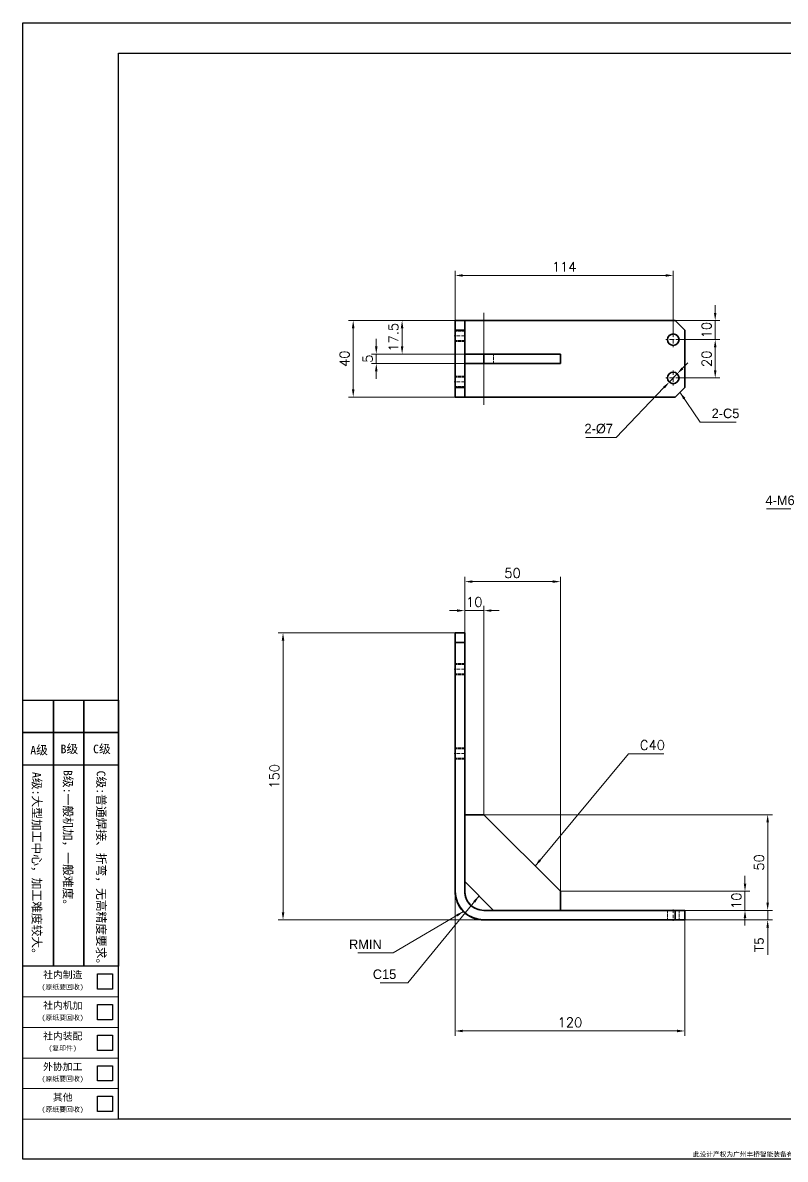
# Model space of a CAD drawing. Header units: millimetres. Extents: x -168473 to -148463, y 295526 to 306160.
# Drawn here: x -165615 to -165216, y 303810 to 304404 of the extents above; entities that cross this region are included whole.
import ezdxf
from ezdxf.enums import TextEntityAlignment as Align

# ---------------------------------------------------------------- set-up
doc = ezdxf.new("R2010")
doc.units = ezdxf.units.MM
for name, pattern in [('CENTER2', [28.575, 19.05, -3.175, 3.175, -3.175]), ('DASHDOT', [18.5, 12, -3, 0.5, -3]), ('DASHED', [15, 12, -3]), ('DASHED2', [9.525, 6.35, -3.175])]:
    doc.linetypes.add(name, pattern=pattern)
for name, color, linetype, lineweight in [('A3', 3, 'Continuous', 20), ('中心线', 2, 'CENTER2', 13), ('图框', 7, 'Continuous', 20), ('尺寸线', 3, 'Continuous', 13), ('文字', 1, 'Continuous', 13), ('细实线', 4, 'Continuous', 25), ('虚线', 2, 'DASHED2', 25)]:
    doc.layers.add(name, color=color, linetype=linetype, lineweight=lineweight)
doc.styles.add('CH-1', font='')
doc.styles.get("Standard").update_dxf_attribs({"font": 'txt', "bigfont": 'gbcbig.shx'})
doc.styles.get('CH-1').set_extended_font_data('SimSun')
doc.dimstyles.new('副本02', dxfattribs={"dimscale": 2, "dimtxt": 2.5, "dimasz": 2, "dimexe": 1.25, "dimexo": 0, "dimgap": 1, "dimtad": 1, "dimdsep": 46, "dimtxsty": 'Standard', "dimcen": 0.5, "dimclrd": 3, "dimclre": 3, "dimclrt": 1, "dimadec": 1, "dimazin": 2, "dimtfac": 1, "dimtmove": 0, "dimatfit": 3, "dimfxl": 0, "dimtolj": 1, "dimlwd": -1, "dimlwe": -1, "dimarcsym": 0})
doc.dimstyles.new('副本02$3', dxfattribs={"dimscale": 2, "dimtxt": 2.5, "dimasz": 2, "dimexe": 1.25, "dimexo": 0, "dimgap": 1, "dimtad": 1, "dimtoh": 1, "dimdsep": 46, "dimtxsty": 'Standard', "dimcen": 0.5, "dimclrd": 3, "dimclre": 3, "dimclrt": 1, "dimadec": 1, "dimazin": 2, "dimtfac": 1, "dimtmove": 0, "dimatfit": 3, "dimfxl": 0, "dimtolj": 1, "dimlwd": -1, "dimlwe": -1, "dimarcsym": 0})

# ---------------------------------------------------------------- blocks, each defined once
blk = doc.blocks.new('A$C2CD672AE')
for p, q in [((-218.5, -289), (-218.5, 8)), ((-218.5, 8), (201.5, 8)), ((201.5, 8), (201.5, -289)), ((-193.5, 0), (193.5, 0)), ((-193.5, -278.55), (-193.5, 0)), ((69.95, -16.21), (69.95, 0)), ((69.95, 0), (181.5, 0)), ((69.95, 0), (181.5, 0)), ((69.95, 0), (181.5, 0)), ((69.95, 0), (181.5, 0)), ((75.02, 0), (75.02, -16.21)), ((154.5, 0), (154.5, -16.21)), ((154.5, 0), (154.5, -16.21)), ((154.5, 0), (154.5, -16.21)), ((154.5, 0), (154.5, -16.21)), ((154.5, 0), (154.5, -16.21)), ((169.5, 0), (169.5, -16.21)), ((169.5, 0), (169.5, -16.21)), ((169.5, 0), (169.5, -16.21)), ((169.5, 0), (169.5, -16.21)), ((169.5, 0), (169.5, -16.21)), ((181.5, 0), (181.5, -16.21)), ((181.5, 0), (181.5, -16.21)), ((181.5, 0), (181.5, -16.21)), ((181.5, 0), (181.5, -16.21)), ((181.5, 0), (181.5, -16.21)), ((193.5, 0), (193.5, -278.55)), ((69.95, -11.14), (72.49, -6.07)), ((69.95, -6.07), (181.5, -6.07)), ((69.95, -6.07), (181.5, -6.07)), ((69.95, -6.07), (181.5, -6.07)), ((69.95, -6.07), (181.5, -6.07)), ((72.49, -6.07), (75.02, -11.14)), ((181.5, -6.07), (193.5, -6.07)), ((181.5, -6.07), (193.5, -6.07)), ((181.5, -6.07), (193.5, -6.07)), ((181.5, -6.07), (193.5, -6.07)), ((69.95, -16.21), (72.49, -11.14)), ((69.95, -11.14), (181.5, -11.14)), ((69.95, -11.14), (181.5, -11.14)), ((69.95, -11.14), (181.5, -11.14)), ((69.95, -11.14), (181.5, -11.14)), ((72.49, -11.14), (75.02, -16.21)), ((69.95, -16.21), (193.5, -16.21)), ((193.5, -16.21), (69.95, -16.21)), ((69.95, -16.21), (193.5, -16.21)), ((193.5, -278.55), (-193.5, -278.55)), ((201.5, -289), (-218.5, -289))]:
    blk.add_line(p, q)
at = {"style": 'CH-1'}
for s, height, p in [('No.', 1.775, (72.85, -3.33)), ('设 变 内 容', 1.775, (116.34, -1.91)), ('日 期', 1.775, (161.67, -2.16)), ('变更者', 1.775, (175.88, -2.16)), ('锐角除去', 1.775, (187.88, -1.63)), ('REVISION', 1.775, (116.61, -4.62)), ('DATE', 1.775, (162.09, -4.87)), ('REVR', 1.775, (176.3, -4.87)), ('1', 2.03, (72.4, -8.84)), ('C0.5', 1.775, (187.88, -11.03)), ('2', 2.03, (72.4, -14.39))]:
    blk.add_text(s, height=height, dxfattribs=at).set_placement(p, align=Align.MIDDLE)
at = {"style": 'CH-1', "width": 0.7}
blk.add_text('ACUTE ANGLE', height=1.7746, dxfattribs=at).set_placement((187.88, -4.69), align=Align.MIDDLE)
at = {"char_height": 1.25}
for s, insert, width, attachment_point in [('{\\Ftxt,@extfont2|c134;FQM-ER-GL-90A(A3)}', (183.75, 6), 39, 5), ('{\\fSimSun|b1|i0|c134|p2;此设计产权为广州丰桥智能装备有限公司所有，未经书面授权严禁用复制、拍照等方式向第三方泄露，违者必究!}', (0, -288.5), 387, 8)]:
    blk.add_mtext(s, dxfattribs=dict(at, insert=insert, width=width, attachment_point=attachment_point))
blk = doc.blocks.new('fenlei')
at = {"layer": '图框'}
for points in [[(-25, 32), (0, 32), (0, 40), (-25, 40)], [(-25, 24), (0, 24), (0, 32), (-25, 32)], [(-25, 16), (0, 16), (0, 24), (-25, 24)], [(-25, 8), (0, 8), (0, 16), (-25, 16)], [(-25, 0), (0, 0), (0, 8), (-25, 8)]]:
    blk.add_lwpolyline(points, close=True, dxfattribs=at)
at = {"layer": '细实线'}
for points in [[(-5.5, 38), (-1.5, 38), (-1.5, 34), (-5.5, 34)], [(-5.5, 30), (-1.5, 30), (-1.5, 26), (-5.5, 26)], [(-5.5, 22), (-1.5, 22), (-1.5, 18), (-5.5, 18)], [(-5.5, 14), (-1.5, 14), (-1.5, 10), (-5.5, 10)], [(-5.5, 6), (-1.5, 6), (-1.5, 2), (-5.5, 2)]]:
    blk.add_lwpolyline(points, close=True, dxfattribs=at)
at = {"style": 'CH-1'}
for s, height, p in [('社内制造', 1.836, (-14.54, 37.8)), ('(原纸要回收)', 1.285, (-14.58, 34.52)), ('社内机加', 1.836, (-14.54, 29.8)), ('(原纸要回收)', 1.285, (-14.58, 26.52)), ('社内装配', 1.836, (-14.54, 21.8)), ('(复印件)', 1.285, (-14.58, 18.52)), ('外协加工', 1.836, (-14.54, 13.8)), ('(原纸要回收)', 1.285, (-14.58, 10.52)), ('其他', 1.836, (-14.54, 5.8)), ('(原纸要回收)', 1.285, (-14.58, 2.52))]:
    blk.add_text(s, height=height, dxfattribs=at).set_placement(p, align=Align.MIDDLE)
blk = doc.blocks.new('机加分类')
at = {"layer": '细实线'}
for p, q in [((-94, -8.5), (-94, 0)), ((-94, 0), (-86, 0)), ((-86, -8.5), (-86, 0)), ((-86, 0), (-78, 0)), ((-86, 0), (-86, -8.5)), ((-78, -8.5), (-78, 0)), ((-78, 0), (-69, 0)), ((-78, 0), (-78, -8.5)), ((-69, 0), (-69, -8.5)), ((-86, -8.5), (-94, -8.5)), ((-94, -17), (-94, -8.5)), ((-94, -8.5), (-86, -8.5)), ((-78, -8.5), (-86, -8.5)), ((-86, -17), (-86, -8.5)), ((-86, -8.5), (-78, -8.5)), ((-86, -8.5), (-86, -17)), ((-69, -8.5), (-78, -8.5)), ((-78, -17), (-78, -8.5)), ((-78, -8.5), (-69, -8.5)), ((-78, -8.5), (-78, -17)), ((-69, -8.5), (-69, -17)), ((-86, -17), (-94, -17)), ((-94, -69.55), (-94, -17)), ((-78, -17), (-86, -17)), ((-86, -69.55), (-86, -17)), ((-86, -17), (-86, -69.55)), ((-69, -17), (-78, -17)), ((-78, -69.55), (-78, -17)), ((-78, -17), (-78, -69.55)), ((-69, -17), (-69, -69.55)), ((-86, -69.55), (-94, -69.55)), ((-78, -69.55), (-86, -69.55)), ((-69, -69.55), (-78, -69.55))]:
    blk.add_line(p, q, dxfattribs=at)
at = {"layer": '文字', "color": 1, "linetype": 'Continuous', "style": 'CH-1'}
blk.add_text('A级', height=2.25, dxfattribs=at).set_placement((-89.72, -14.22, -250.08), align=Align.CENTER)
for s, p in [('B级', (-81.81, -12.71, -250.08)), ('C级', (-73.31, -12.71, -250.08))]:
    blk.add_text(s, height=2.25, dxfattribs=at).set_placement(p, align=Align.MIDDLE)
for s, p in [('A级:大型加工中心，加工难度较大。', (-90.3, -43.36)), ('B级:一般机加，一般难度。', (-82.16, -36.72)), ('C级:普通焊接、折弯，无高精度要求。', (-73.47, -44.53))]:
    blk.add_text(s, height=2.25, rotation=270, dxfattribs=at).set_placement(p, align=Align.MIDDLE)
blk = doc.blocks.new('1：1横')
for name, p in [('A$C2CD672AE', (-8412.44, 515.87)), ('机加分类', (-8536.94, 346.87)), ('fenlei', (-8605.94, 237.32))]:
    blk.add_blockref(name, p)
blk = doc.blocks.new('*D6968')
at = {"layer": 'Defpoints', "color": 0}
for p in [(-165388.87, 303958.27), (-165268.87, 303934.81), (-165388.87, 303876.76)]:
    blk.add_point(p, dxfattribs=at)
at = {"layer": '尺寸线', "color": 3}
for p, q in [((-165388.87, 303958.27), (-165388.87, 303874.26)), ((-165268.87, 303934.81), (-165268.87, 303874.26)), ((-165272.87, 303876.76), (-165384.87, 303876.76))]:
    blk.add_line(p, q, dxfattribs=at)
for points in [[(-165384.87, 303877.43), (-165384.87, 303876.09), (-165388.87, 303876.76)], [(-165272.87, 303877.43), (-165272.87, 303876.09), (-165268.87, 303876.76)]]:
    blk.add_solid(points, dxfattribs=at)
at = {"layer": '尺寸线', "color": 1, "insert": (-165328.87, 303881.26), "char_height": 5, "attachment_point": 5}
blk.add_mtext('\\A1;120', dxfattribs=at)
blk = doc.blocks.new('*D6969')
at = {"layer": 'Defpoints', "color": 0}
for p in [(-165478.82, 304084.81), (-165383.87, 304084.81), (-165355.99, 303934.81)]:
    blk.add_point(p, dxfattribs=at)
at = {"layer": '尺寸线', "color": 3}
for p, q in [((-165383.87, 304084.81), (-165481.32, 304084.81)), ((-165478.82, 303938.81), (-165478.82, 304080.81)), ((-165355.99, 303934.81), (-165481.32, 303934.81))]:
    blk.add_line(p, q, dxfattribs=at)
for points in [[(-165479.49, 304080.81), (-165478.15, 304080.81), (-165478.82, 304084.81)], [(-165479.49, 303938.81), (-165478.15, 303938.81), (-165478.82, 303934.81)]]:
    blk.add_solid(points, dxfattribs=at)
at = {"layer": '尺寸线', "color": 1, "insert": (-165483.32, 304009.81), "char_height": 5, "attachment_point": 5, "rotation": 90}
blk.add_mtext('\\A1;150', dxfattribs=at)
blk = doc.blocks.new('*D6970')
at = {"layer": 'Defpoints', "color": 0}
for p in [(-165373.87, 303989.81), (-165225.53, 303989.81), (-165280.01, 303939.81)]:
    blk.add_point(p, dxfattribs=at)
at = {"layer": '尺寸线', "color": 3}
for p, q in [((-165373.87, 303989.81), (-165223.03, 303989.81)), ((-165225.53, 303943.81), (-165225.53, 303985.81)), ((-165280.01, 303939.81), (-165223.03, 303939.81))]:
    blk.add_line(p, q, dxfattribs=at)
for points in [[(-165226.2, 303985.81), (-165224.87, 303985.81), (-165225.53, 303989.81)], [(-165226.2, 303943.81), (-165224.87, 303943.81), (-165225.53, 303939.81)]]:
    blk.add_solid(points, dxfattribs=at)
at = {"layer": '尺寸线', "color": 1, "insert": (-165230.03, 303964.81), "char_height": 5, "attachment_point": 5, "rotation": 90}
blk.add_mtext('\\A1;50', dxfattribs=at)
blk = doc.blocks.new('*D6971')
at = {"layer": 'Defpoints', "color": 0}
for p in [(-165333.87, 303949.81), (-165254.55, 303939.81), (-165237.38, 303939.81)]:
    blk.add_point(p, dxfattribs=at)
at = {"layer": '尺寸线', "color": 3}
for p, q in [((-165237.38, 303953.81), (-165237.38, 303957.81)), ((-165333.87, 303949.81), (-165234.88, 303949.81)), ((-165237.38, 303949.81), (-165237.38, 303939.81)), ((-165254.55, 303939.81), (-165234.88, 303939.81)), ((-165237.38, 303935.81), (-165237.38, 303931.81))]:
    blk.add_line(p, q, dxfattribs=at)
for points in [[(-165238.04, 303953.81), (-165236.71, 303953.81), (-165237.38, 303949.81)], [(-165238.04, 303935.81), (-165236.71, 303935.81), (-165237.38, 303939.81)]]:
    blk.add_solid(points, dxfattribs=at)
at = {"layer": '尺寸线', "color": 1, "insert": (-165241.88, 303944.81), "char_height": 5, "attachment_point": 5, "rotation": 90}
blk.add_mtext('\\A1;10', dxfattribs=at)
blk = doc.blocks.new('*D6972')
at = {"layer": 'Defpoints', "color": 0}
for p in [(-165373.87, 304096.46), (-165383.87, 303994.37), (-165373.87, 303989.81)]:
    blk.add_point(p, dxfattribs=at)
at = {"layer": '尺寸线', "color": 3}
for p, q in [((-165383.87, 303994.37), (-165383.87, 304098.96)), ((-165373.87, 303989.81), (-165373.87, 304098.96)), ((-165387.87, 304096.46), (-165391.87, 304096.46)), ((-165383.87, 304096.46), (-165373.87, 304096.46)), ((-165369.87, 304096.46), (-165365.87, 304096.46))]:
    blk.add_line(p, q, dxfattribs=at)
for points in [[(-165387.87, 304097.12), (-165387.87, 304095.79), (-165383.87, 304096.46)], [(-165369.87, 304097.12), (-165369.87, 304095.79), (-165373.87, 304096.46)]]:
    blk.add_solid(points, dxfattribs=at)
at = {"layer": '尺寸线', "color": 1, "insert": (-165378.87, 304100.96), "char_height": 5, "attachment_point": 5}
blk.add_mtext('\\A1;10', dxfattribs=at)
blk = doc.blocks.new('*D6973')
at = {"layer": 'Defpoints', "color": 0}
for p in [(-165333.87, 304111.6), (-165383.87, 304089.51), (-165333.87, 303949.81)]:
    blk.add_point(p, dxfattribs=at)
at = {"layer": '尺寸线', "color": 3}
for p, q in [((-165383.87, 304089.51), (-165383.87, 304114.1)), ((-165379.87, 304111.6), (-165337.87, 304111.6)), ((-165333.87, 303949.81), (-165333.87, 304114.1))]:
    blk.add_line(p, q, dxfattribs=at)
for points in [[(-165379.87, 304112.27), (-165379.87, 304110.94), (-165383.87, 304111.6)], [(-165337.87, 304112.27), (-165337.87, 304110.94), (-165333.87, 304111.6)]]:
    blk.add_solid(points, dxfattribs=at)
at = {"layer": '尺寸线', "color": 1, "insert": (-165358.87, 304116.1), "char_height": 5, "attachment_point": 5}
blk.add_mtext('\\A1;50', dxfattribs=at)
blk = doc.blocks.new('*D6974')
at = {"layer": 'Defpoints', "color": 0}
for p in [(-165251.52, 303939.81), (-165225.53, 303939.81), (-165285.67, 303934.81)]:
    blk.add_point(p, dxfattribs=at)
at = {"layer": '尺寸线', "color": 3}
for p, q in [((-165225.53, 303943.81), (-165225.53, 303947.81)), ((-165251.52, 303939.81), (-165223.03, 303939.81)), ((-165225.53, 303939.81), (-165225.53, 303934.81)), ((-165285.67, 303934.81), (-165223.03, 303934.81)), ((-165225.53, 303930.81), (-165225.53, 303916.6))]:
    blk.add_line(p, q, dxfattribs=at)
for points in [[(-165226.2, 303943.81), (-165224.87, 303943.81), (-165225.53, 303939.81)], [(-165226.2, 303930.81), (-165224.87, 303930.81), (-165225.53, 303934.81)]]:
    blk.add_solid(points, dxfattribs=at)
at = {"layer": '尺寸线', "color": 1, "insert": (-165230.03, 303921.7), "char_height": 5, "attachment_point": 5, "rotation": 90}
blk.add_mtext('\\A1;{\\Fg13f12d,@extfont2|c134;T5}', dxfattribs=at)
blk = doc.blocks.new('*D6975')
at = {"layer": 'Defpoints', "color": 0}
for p in [(-165442.15, 304248.07), (-165388.87, 304248.07), (-165388.87, 304208.07)]:
    blk.add_point(p, dxfattribs=at)
at = {"layer": '尺寸线', "color": 3}
for p, q in [((-165388.87, 304248.07), (-165444.65, 304248.07)), ((-165442.15, 304212.07), (-165442.15, 304244.07)), ((-165388.87, 304208.07), (-165444.65, 304208.07))]:
    blk.add_line(p, q, dxfattribs=at)
for points in [[(-165442.81, 304244.07), (-165441.48, 304244.07), (-165442.15, 304248.07)], [(-165442.81, 304212.07), (-165441.48, 304212.07), (-165442.15, 304208.07)]]:
    blk.add_solid(points, dxfattribs=at)
at = {"layer": '尺寸线', "color": 1, "insert": (-165446.65, 304228.07), "char_height": 5, "attachment_point": 5, "rotation": 90}
blk.add_mtext('\\A1;40', dxfattribs=at)
blk = doc.blocks.new('*D6976')
at = {"layer": 'Defpoints', "color": 0}
for p in [(-165430.08, 304230.57), (-165378.87, 304230.57), (-165383.87, 304225.57)]:
    blk.add_point(p, dxfattribs=at)
at = {"layer": '尺寸线', "color": 3}
for p, q in [((-165430.08, 304234.57), (-165430.08, 304238.57)), ((-165378.87, 304230.57), (-165432.58, 304230.57)), ((-165430.08, 304225.57), (-165430.08, 304230.57)), ((-165383.87, 304225.57), (-165432.58, 304225.57)), ((-165430.08, 304221.57), (-165430.08, 304217.57))]:
    blk.add_line(p, q, dxfattribs=at)
for points in [[(-165430.75, 304234.57), (-165429.42, 304234.57), (-165430.08, 304230.57)], [(-165430.75, 304221.57), (-165429.42, 304221.57), (-165430.08, 304225.57)]]:
    blk.add_solid(points, dxfattribs=at)
at = {"layer": '尺寸线', "color": 1, "insert": (-165434.58, 304228.07), "char_height": 5, "attachment_point": 5, "rotation": 90}
blk.add_mtext('\\A1;5', dxfattribs=at)
blk = doc.blocks.new('*D6977')
at = {"layer": 'Defpoints', "color": 0}
for p in [(-165416.59, 304248.07), (-165412.7, 304248.07), (-165414.14, 304230.57)]:
    blk.add_point(p, dxfattribs=at)
at = {"layer": '尺寸线', "color": 3}
for p, q in [((-165412.7, 304248.07), (-165419.09, 304248.07)), ((-165416.59, 304234.57), (-165416.59, 304244.07)), ((-165414.14, 304230.57), (-165419.09, 304230.57))]:
    blk.add_line(p, q, dxfattribs=at)
for points in [[(-165417.26, 304244.07), (-165415.92, 304244.07), (-165416.59, 304248.07)], [(-165417.26, 304234.57), (-165415.92, 304234.57), (-165416.59, 304230.57)]]:
    blk.add_solid(points, dxfattribs=at)
at = {"layer": '尺寸线', "color": 1, "insert": (-165421.09, 304239.32), "char_height": 5, "attachment_point": 5, "rotation": 90}
blk.add_mtext('\\A1;17.5', dxfattribs=at)
blk = doc.blocks.new('*D6978')
at = {"layer": 'Defpoints', "color": 0}
for p in [(-165388.87, 304271.62), (-165388.87, 304248.07), (-165274.87, 304241.97)]:
    blk.add_point(p, dxfattribs=at)
at = {"layer": '尺寸线', "color": 3}
for p, q in [((-165388.87, 304248.07), (-165388.87, 304274.12)), ((-165278.87, 304271.62), (-165384.87, 304271.62)), ((-165274.87, 304241.97), (-165274.87, 304274.12))]:
    blk.add_line(p, q, dxfattribs=at)
for points in [[(-165384.87, 304272.29), (-165384.87, 304270.96), (-165388.87, 304271.62)], [(-165278.87, 304272.29), (-165278.87, 304270.96), (-165274.87, 304271.62)]]:
    blk.add_solid(points, dxfattribs=at)
at = {"layer": '尺寸线', "color": 1, "insert": (-165331.87, 304276.12), "char_height": 5, "attachment_point": 5}
blk.add_mtext('\\A1;114', dxfattribs=at)
blk = doc.blocks.new('*D6979')
at = {"layer": 'Defpoints', "color": 0}
for p in [(-165278.56, 304248.07), (-165252.95, 304248.07), (-165271.87, 304238.07)]:
    blk.add_point(p, dxfattribs=at)
at = {"layer": '尺寸线', "color": 3}
for p, q in [((-165252.95, 304252.07), (-165252.95, 304256.07)), ((-165278.56, 304248.07), (-165250.45, 304248.07)), ((-165252.95, 304238.07), (-165252.95, 304248.07)), ((-165271.87, 304238.07), (-165250.45, 304238.07)), ((-165252.95, 304234.07), (-165252.95, 304230.07))]:
    blk.add_line(p, q, dxfattribs=at)
for points in [[(-165253.61, 304252.07), (-165252.28, 304252.07), (-165252.95, 304248.07)], [(-165253.61, 304234.07), (-165252.28, 304234.07), (-165252.95, 304238.07)]]:
    blk.add_solid(points, dxfattribs=at)
at = {"layer": '尺寸线', "color": 1, "insert": (-165257.45, 304243.07), "char_height": 5, "attachment_point": 5, "rotation": 90}
blk.add_mtext('\\A1;10', dxfattribs=at)
blk = doc.blocks.new('*D6980')
at = {"layer": 'Defpoints', "color": 0}
for p in [(-165258.35, 304238.07), (-165270.97, 304218.07), (-165252.95, 304218.07)]:
    blk.add_point(p, dxfattribs=at)
at = {"layer": '尺寸线', "color": 3}
for p, q in [((-165258.35, 304238.07), (-165250.45, 304238.07)), ((-165252.95, 304234.07), (-165252.95, 304222.07)), ((-165270.97, 304218.07), (-165250.45, 304218.07))]:
    blk.add_line(p, q, dxfattribs=at)
for points in [[(-165253.61, 304234.07), (-165252.28, 304234.07), (-165252.95, 304238.07)], [(-165253.61, 304222.07), (-165252.28, 304222.07), (-165252.95, 304218.07)]]:
    blk.add_solid(points, dxfattribs=at)
at = {"layer": '尺寸线', "color": 1, "insert": (-165257.45, 304228.07), "char_height": 5, "attachment_point": 5, "rotation": 90}
blk.add_mtext('\\A1;20', dxfattribs=at)
blk = doc.blocks.new('*D6981')
at = {"layer": 'Defpoints', "color": 0}
for p in [(-165272.79, 304220.23), (-165276.95, 304215.9)]:
    blk.add_point(p, dxfattribs=at)
at = {"layer": '尺寸线', "color": 3}
for p, q in [((-165270.03, 304223.12), (-165267.26, 304226)), ((-165272.79, 304220.23), (-165276.95, 304215.9)), ((-165304.69, 304187), (-165279.72, 304213.02)), ((-165320.65, 304187), (-165304.69, 304187))]:
    blk.add_line(p, q, dxfattribs=at)
for points in [[(-165270.51, 304223.58), (-165269.54, 304222.66), (-165272.79, 304220.23)], [(-165280.2, 304213.48), (-165279.24, 304212.55), (-165276.95, 304215.9)]]:
    blk.add_solid(points, dxfattribs=at)
at = {"layer": '尺寸线', "color": 1, "insert": (-165313.83, 304191.5), "char_height": 5, "attachment_point": 5}
blk.add_mtext('\\A1;{\\Fg13f12d,@extfont2|c134;2-%%C7}', dxfattribs=at)
blk = doc.blocks.new('*D6986')
at = {"layer": 'Defpoints', "color": 0}
for p in [(-165164.98, 304218.58), (-165168.25, 304213.55)]:
    blk.add_point(p, dxfattribs=at)
at = {"layer": '尺寸线', "color": 3}
for p, q in [((-165162.8, 304221.94), (-165160.62, 304225.29)), ((-165164.98, 304218.58), (-165168.25, 304213.55)), ((-165209.85, 304149.57), (-165170.43, 304210.2)), ((-165226.16, 304149.57), (-165209.85, 304149.57))]:
    blk.add_line(p, q, dxfattribs=at)
for points in [[(-165163.35, 304222.3), (-165162.24, 304221.57), (-165164.98, 304218.58)], [(-165170.99, 304210.56), (-165169.87, 304209.84), (-165168.25, 304213.55)]]:
    blk.add_solid(points, dxfattribs=at)
at = {"layer": '尺寸线', "color": 1, "insert": (-165219.04, 304154.07), "char_height": 5, "attachment_point": 5}
blk.add_mtext('\\A1;{\\Fg13f12d,@extfont2|c134;4-M6}', dxfattribs=at)

msp = doc.modelspace()

# ---------------------------------------------------------------- linework, layer by layer
at = {"color": 7, "lineweight": 35}
for p, q in [((-165388.872, 304243.067), (-165388.872, 304248.067)), ((-165383.872, 304248.067), (-165388.872, 304248.067)), ((-165383.872, 304248.067), (-165388.872, 304248.067)), ((-165388.872, 304243.067), (-165388.872, 304248.067)), ((-165383.872, 304248.067), (-165373.872, 304248.067)), ((-165383.872, 304243.067), (-165383.872, 304248.067)), ((-165383.872, 304248.067), (-165373.872, 304248.067)), ((-165383.872, 304243.067), (-165383.872, 304248.067)), ((-165373.872, 304248.067), (-165273.872, 304248.067)), ((-165373.872, 304248.067), (-165273.872, 304248.067)), ((-165268.872, 304243.067), (-165273.872, 304248.067)), ((-165268.872, 304243.067), (-165273.872, 304248.067)), ((-165383.872, 304243.067), (-165388.872, 304243.067)), ((-165388.872, 304243.067), (-165388.872, 304213.067)), ((-165388.872, 304243.067), (-165388.872, 304213.067)), ((-165383.872, 304243.067), (-165388.872, 304243.067)), ((-165383.872, 304243.067), (-165383.872, 304213.067)), ((-165383.872, 304243.067), (-165383.872, 304213.067)), ((-165268.872, 304243.067), (-165268.872, 304213.067)), ((-165268.872, 304243.067), (-165268.872, 304213.067)), ((-165383.872, 304230.567), (-165373.872, 304230.567)), ((-165383.872, 304230.567), (-165373.872, 304230.567)), ((-165373.872, 304230.567), (-165373.872, 304225.567)), ((-165333.872, 304230.567), (-165373.872, 304230.567)), ((-165333.872, 304230.567), (-165373.872, 304230.567)), ((-165373.872, 304230.567), (-165373.872, 304225.567)), ((-165333.872, 304230.567), (-165333.872, 304225.567)), ((-165333.872, 304230.567), (-165333.872, 304225.567)), ((-165383.872, 304225.567), (-165373.872, 304225.567)), ((-165383.872, 304225.567), (-165373.872, 304225.567)), ((-165333.872, 304225.567), (-165373.872, 304225.567)), ((-165333.872, 304225.567), (-165373.872, 304225.567)), ((-165383.872, 304213.067), (-165388.872, 304213.067)), ((-165388.872, 304213.067), (-165388.872, 304208.067)), ((-165383.872, 304213.067), (-165388.872, 304213.067)), ((-165388.872, 304208.067), (-165388.872, 304213.067)), ((-165383.872, 304213.067), (-165383.872, 304208.067)), ((-165383.872, 304213.067), (-165383.872, 304208.067)), ((-165273.872, 304208.067), (-165268.872, 304213.067)), ((-165273.872, 304208.067), (-165268.872, 304213.067)), ((-165383.872, 304208.067), (-165388.872, 304208.067)), ((-165383.872, 304208.067), (-165388.872, 304208.067)), ((-165383.872, 304208.067), (-165373.872, 304208.067)), ((-165383.872, 304208.067), (-165373.872, 304208.067)), ((-165373.872, 304208.067), (-165273.872, 304208.067)), ((-165373.872, 304208.067), (-165273.872, 304208.067)), ((-165383.872, 304084.807), (-165388.872, 304084.807)), ((-165388.872, 304084.807), (-165388.872, 304079.807)), ((-165383.872, 304084.807), (-165388.872, 304084.807)), ((-165388.872, 304079.807), (-165388.872, 304084.807)), ((-165383.872, 304084.807), (-165383.872, 304079.807)), ((-165383.872, 304084.807), (-165383.872, 304079.807)), ((-165383.872, 304079.807), (-165388.872, 304079.807)), ((-165388.872, 304079.807), (-165388.872, 303949.807)), ((-165383.872, 304079.807), (-165388.872, 304079.807)), ((-165388.872, 304079.807), (-165388.872, 303949.807)), ((-165383.872, 304079.807), (-165383.872, 303949.807)), ((-165383.872, 304079.807), (-165383.872, 303949.807)), ((-165383.872, 303954.807), (-165383.872, 303989.807)), ((-165383.872, 303989.807), (-165373.872, 303989.807)), ((-165383.872, 303989.807), (-165373.872, 303989.807)), ((-165383.872, 303954.807), (-165383.872, 303989.807)), ((-165333.872, 303949.807), (-165373.872, 303989.807)), ((-165333.872, 303949.807), (-165373.872, 303989.807)), ((-165368.872, 303939.807), (-165383.872, 303954.807)), ((-165383.872, 303954.807), (-165368.872, 303939.807)), ((-165333.872, 303939.807), (-165333.872, 303949.807)), ((-165333.872, 303939.807), (-165333.872, 303949.807)), ((-165373.872, 303939.807), (-165273.872, 303939.807)), ((-165373.872, 303939.807), (-165273.872, 303939.807)), ((-165273.872, 303939.807), (-165273.872, 303934.807)), ((-165273.872, 303939.807), (-165268.872, 303939.807)), ((-165273.872, 303939.807), (-165268.872, 303939.807)), ((-165273.872, 303939.807), (-165273.872, 303934.807)), ((-165268.872, 303939.807), (-165268.872, 303934.807)), ((-165268.872, 303939.807), (-165268.872, 303934.807)), ((-165373.872, 303934.807), (-165273.872, 303934.807)), ((-165373.872, 303934.807), (-165273.872, 303934.807)), ((-165273.872, 303934.807), (-165268.872, 303934.807)), ((-165273.872, 303934.807), (-165268.872, 303934.807))]:
    msp.add_line(p, q, dxfattribs=at)
at = {"color": 7, "lineweight": 13}
for p, q in [((-165373.872, 304248.067), (-165373.872, 304230.567)), ((-165373.872, 304225.567), (-165373.872, 304208.067))]:
    msp.add_line(p, q, dxfattribs=at)
at = {"color": 7, "lineweight": 35}
for centre in [(-165274.872, 304238.067), (-165274.872, 304238.067), (-165274.872, 304218.067), (-165274.872, 304218.067)]:
    msp.add_circle(centre, 3, dxfattribs=at)
for radius, start in [(15, 180.000005), (15, 179.999995), (10, 180.000005), (10, 179.999995)]:
    msp.add_arc((-165373.872, 303949.807), radius, start, 269.999997, dxfattribs=at)
at = {"layer": 'A3'}
msp.add_lwpolyline([(-165614.87, 304403.707), (-164774.87, 304403.707), (-164774.87, 303809.707), (-165614.87, 303809.707)], close=True, dxfattribs=at)
at = {"layer": '中心线', "color": 2, "linetype": 'DASHDOT', "lineweight": 13}
msp.add_line((-165373.872, 304252.067), (-165373.872, 304204.067), dxfattribs=at)
at = {"layer": '中心线', "color": 2, "linetype": 'DASHDOT', "lineweight": 13, "ltscale": 0.195001}
for p, q in [((-165274.872, 304241.967), (-165274.872, 304234.167)), ((-165274.872, 304221.967), (-165274.872, 304214.167))]:
    msp.add_line(p, q, dxfattribs=at)
at = {"layer": '中心线', "linetype": 'DASHDOT', "lineweight": 13, "ltscale": 0.194998}
for p, q in [((-165274.872, 304241.967), (-165274.872, 304234.167)), ((-165270.972, 304238.067), (-165278.772, 304238.067)), ((-165270.972, 304218.067), (-165278.772, 304218.067)), ((-165274.872, 304221.967), (-165274.872, 304214.167))]:
    msp.add_line(p, q, dxfattribs=at)
at = {"layer": '中心线', "linetype": 'DASHDOT', "lineweight": 13, "ltscale": 0.150015}
for p, q in [((-165383.372, 304240.067), (-165389.373, 304240.067)), ((-165383.372, 304216.067), (-165389.373, 304216.067)), ((-165383.372, 304065.807), (-165389.373, 304065.807)), ((-165383.372, 304021.807), (-165389.373, 304021.807)), ((-165274.872, 303940.307), (-165274.872, 303934.306))]:
    msp.add_line(p, q, dxfattribs=at)
at = {"layer": '中心线', "color": 2, "linetype": 'DASHDOT', "lineweight": 13, "ltscale": 0.15}
for p, q in [((-165383.372, 304240.067), (-165389.372, 304240.067)), ((-165383.372, 304216.067), (-165389.372, 304216.067)), ((-165383.372, 304065.807), (-165389.372, 304065.807)), ((-165383.372, 304021.807), (-165389.372, 304021.807))]:
    msp.add_line(p, q, dxfattribs=at)
at = {"layer": '中心线', "color": 2, "linetype": 'DASHDOT', "lineweight": 13, "ltscale": 0.194971}
for p, q in [((-165270.972, 304238.067), (-165278.771, 304238.067)), ((-165270.972, 304218.067), (-165278.771, 304218.067))]:
    msp.add_line(p, q, dxfattribs=at)
at = {"layer": '中心线', "color": 2, "linetype": 'DASHDOT', "lineweight": 13, "ltscale": 0.150018}
msp.add_line((-165274.872, 303940.307), (-165274.872, 303934.306), dxfattribs=at)
at = {"layer": '虚线', "color": 1, "linetype": 'DASHED', "lineweight": 13}
for p, q in [((-165373.872, 304248.067), (-165373.872, 304208.067)), ((-165368.872, 303939.807), (-165333.872, 303939.807))]:
    msp.add_line(p, q, dxfattribs=at)
at = {"layer": '虚线', "color": 1, "linetype": 'DASHED', "lineweight": 13, "ltscale": 0.125}
for p, q in [((-165383.872, 304243.067), (-165388.872, 304243.067)), ((-165383.872, 304243.067), (-165388.872, 304243.067)), ((-165383.872, 304242.526), (-165388.872, 304242.526)), ((-165383.872, 304242.526), (-165388.872, 304242.526)), ((-165383.872, 304237.609), (-165388.872, 304237.609)), ((-165383.872, 304237.609), (-165388.872, 304237.609)), ((-165383.872, 304237.067), (-165388.872, 304237.067)), ((-165383.872, 304237.067), (-165388.872, 304237.067)), ((-165383.872, 304230.567), (-165383.872, 304225.567)), ((-165373.872, 304230.567), (-165373.872, 304225.567)), ((-165368.872, 304225.567), (-165368.872, 304230.567)), ((-165383.872, 304219.067), (-165388.872, 304219.067)), ((-165383.872, 304219.067), (-165388.872, 304219.067)), ((-165383.872, 304218.526), (-165388.872, 304218.526)), ((-165383.872, 304218.526), (-165388.872, 304218.526)), ((-165383.872, 304213.609), (-165388.872, 304213.609)), ((-165383.872, 304213.609), (-165388.872, 304213.609)), ((-165383.872, 304213.067), (-165388.872, 304213.067)), ((-165383.872, 304213.067), (-165388.872, 304213.067)), ((-165383.872, 304079.807), (-165388.872, 304079.807)), ((-165383.872, 304068.807), (-165388.872, 304068.807)), ((-165383.872, 304068.807), (-165388.872, 304068.807)), ((-165383.872, 304068.265), (-165388.872, 304068.265)), ((-165383.872, 304068.265), (-165388.872, 304068.265)), ((-165383.872, 304063.348), (-165388.872, 304063.348)), ((-165383.872, 304063.348), (-165388.872, 304063.348)), ((-165383.872, 304062.807), (-165388.872, 304062.807)), ((-165383.872, 304062.807), (-165388.872, 304062.807)), ((-165383.872, 304024.807), (-165388.872, 304024.807)), ((-165383.872, 304024.807), (-165388.872, 304024.807)), ((-165383.872, 304024.265), (-165388.872, 304024.265)), ((-165383.872, 304024.265), (-165388.872, 304024.265)), ((-165383.872, 304019.348), (-165388.872, 304019.348)), ((-165383.872, 304019.348), (-165388.872, 304019.348)), ((-165383.872, 304018.807), (-165388.872, 304018.807)), ((-165383.872, 304018.807), (-165388.872, 304018.807)), ((-165277.872, 303939.807), (-165277.872, 303934.807)), ((-165277.872, 303939.807), (-165277.872, 303934.807)), ((-165273.872, 303939.807), (-165273.872, 303934.807)), ((-165271.872, 303939.807), (-165271.872, 303934.807)), ((-165271.872, 303939.807), (-165271.872, 303934.807))]:
    msp.add_line(p, q, dxfattribs=at)
at = {"layer": '虚线', "linetype": 'DASHED', "lineweight": 13, "ltscale": 0.125}
for p, q in [((-165383.872, 304242.526), (-165388.872, 304242.526)), ((-165383.872, 304242.526), (-165388.872, 304242.526)), ((-165383.872, 304237.609), (-165388.872, 304237.609)), ((-165383.872, 304237.609), (-165388.872, 304237.609)), ((-165383.872, 304230.567), (-165383.872, 304225.567)), ((-165368.872, 304225.567), (-165368.872, 304230.567)), ((-165383.872, 304218.526), (-165388.872, 304218.526)), ((-165383.872, 304218.526), (-165388.872, 304218.526)), ((-165383.872, 304213.609), (-165388.872, 304213.609)), ((-165383.872, 304213.609), (-165388.872, 304213.609)), ((-165383.872, 304079.807), (-165388.872, 304079.807)), ((-165383.872, 304068.265), (-165388.872, 304068.265)), ((-165383.872, 304068.265), (-165388.872, 304068.265)), ((-165383.872, 304063.348), (-165388.872, 304063.348)), ((-165383.872, 304063.348), (-165388.872, 304063.348)), ((-165383.872, 304024.265), (-165388.872, 304024.265)), ((-165383.872, 304024.265), (-165388.872, 304024.265)), ((-165383.872, 304019.348), (-165388.872, 304019.348)), ((-165383.872, 304019.348), (-165388.872, 304019.348)), ((-165277.872, 303939.807), (-165277.872, 303934.807)), ((-165277.872, 303939.807), (-165277.872, 303934.807)), ((-165273.872, 303939.807), (-165273.872, 303934.807)), ((-165271.872, 303939.807), (-165271.872, 303934.807)), ((-165271.872, 303939.807), (-165271.872, 303934.807))]:
    msp.add_line(p, q, dxfattribs=at)
at = {"layer": '虚线', "linetype": 'DASHED', "lineweight": 13}
msp.add_line((-165368.872, 303939.807), (-165333.872, 303939.807), dxfattribs=at)

# ---------------------------------------------------------------- block references
at = {"color": 2, "xscale": 2, "yscale": 2, "zscale": 2}
msp.add_blockref('1：1横', (-148352.99, 303355.975), dxfattribs=at)

# ---------------------------------------------------------------- texts
at = {"layer": '尺寸线', "color": 1, "char_height": 5, "width": 36.68748}
for s, insert, attachment_point in [('{\\Fg13f12d,@extfont2|c134;2-C5}', (-165254.808, 304196.971), 7), ('\\A1;C40', (-165292.308, 304023.667), 7), ('{\\Fg13f12d,@extfont2|c134;RMIN}', (-165427.257, 303919.555), 9), ('{\\Fg13f12d,@extfont2|c134;C15}', (-165419.642, 303903.842), 9)]:
    msp.add_mtext(s, dxfattribs=dict(at, insert=insert, attachment_point=attachment_point))

# ---------------------------------------------------------------- dimensions: what is measured, and where the dimension line sits
at = {"layer": '尺寸线'}
for base, p1, p2, picture, middle in [((-165388.872, 304271.623), (-165274.872, 304241.967), (-165388.872, 304248.067), '*D6978', (-165331.872, 304276.123)), ((-165333.872, 304111.602), (-165383.872, 304089.513), (-165333.872, 303949.807), '*D6973', (-165358.872, 304116.102)), ((-165373.872, 304096.455), (-165383.872, 303994.372), (-165373.872, 303989.807), '*D6972', (-165378.872, 304100.955)), ((-165388.872, 303876.762), (-165268.872, 303934.807), (-165388.872, 303958.266), '*D6968', (-165328.872, 303881.262))]:
    dim = msp.add_linear_dim(base=base, p1=p1, p2=p2, dimstyle='副本02', dxfattribs=at)
    dim.commit()
    dim.dimension.update_dxf_attribs({"geometry": picture, "text_midpoint": middle})
for base, p1, p2, picture, middle in [((-165252.947, 304248.067), (-165271.872, 304238.067), (-165278.559, 304248.067), '*D6979', (-165257.447, 304243.067)), ((-165442.148, 304248.067), (-165388.872, 304208.067), (-165388.872, 304248.067), '*D6975', (-165446.648, 304228.067)), ((-165416.59, 304248.067), (-165414.136, 304230.567), (-165412.705, 304248.067), '*D6977', (-165421.09, 304239.317)), ((-165252.947, 304218.067), (-165258.353, 304238.067), (-165270.972, 304218.067), '*D6980', (-165257.447, 304228.067)), ((-165478.819, 304084.807), (-165355.992, 303934.807), (-165383.872, 304084.807), '*D6969', (-165483.319, 304009.807)), ((-165225.535, 303989.807), (-165280.013, 303939.807), (-165373.872, 303989.807), '*D6970', (-165230.035, 303964.807)), ((-165237.378, 303939.807), (-165333.872, 303949.807), (-165254.551, 303939.807), '*D6971', (-165241.878, 303944.807))]:
    dim = msp.add_linear_dim(base=base, p1=p1, p2=p2, angle=90, dimstyle='副本02', dxfattribs=at)
    dim.commit()
    dim.dimension.update_dxf_attribs({"geometry": picture, "text_midpoint": middle})
dim = msp.add_linear_dim(base=(-165430.085, 304230.567), p1=(-165383.872, 304225.567), p2=(-165378.872, 304230.567), angle=90, dimstyle='副本02', dxfattribs=at)
dim.commit()
dim.dimension.update_dxf_attribs({"geometry": '*D6976', "text_midpoint": (-165430.085, 304228.067), "dimtype": 160})
for p1, p2, text, picture, middle in [((-165272.795, 304220.232), (-165276.949, 304215.903), '{\\Fg13f12d,@extfont2|c134;2-%%C7}', '*D6981', (-165313.833, 304186.997)), ((-165164.976, 304218.582), (-165168.247, 304213.552), '{\\Fg13f12d,@extfont2|c134;4-M6}', '*D6986', (-165219.039, 304149.568))]:
    dim = msp.add_diameter_dim_2p(p1=p1, p2=p2, text=text, dimstyle='副本02$3', dxfattribs=at)
    dim.commit()
    dim.dimension.update_dxf_attribs({"geometry": picture, "text_midpoint": middle, "dimtype": 163})
dim = msp.add_linear_dim(base=(-165225.535, 303939.807), p1=(-165285.668, 303934.807), p2=(-165251.524, 303939.807), angle=90, text='{\\Fg13f12d,@extfont2|c134;T<>}', dimstyle='副本02', dxfattribs=at)
dim.commit()
dim.dimension.update_dxf_attribs({"geometry": '*D6974', "text_midpoint": (-165225.535, 303921.703), "dimtype": 160})

# ---------------------------------------------------------------- leaders
at = {"layer": '尺寸线', "annotation_type": 0, "has_hookline": 1}
for points, hookline_direction, text_width in [([(-165271.372, 304210.567), (-165260.808, 304194.971), (-165256.808, 304194.971)], 0, 12.834), ([(-165347.041, 303962.976), (-165298.308, 304021.667), (-165294.308, 304021.667)], 0, 12.5), ([(-165376.372, 303947.307), (-165413.642, 303901.842), (-165417.642, 303901.842)], 1, 8.44), ([(-165384.479, 303939.2), (-165421.257, 303917.555), (-165425.257, 303917.555)], 1, 12.5)]:
    msp.add_leader(points, dimstyle='副本02', override={"dimgap": 1, "dimtad": 1}, dxfattribs=dict(at, hookline_direction=hookline_direction, text_width=text_width))

doc.saveas('drawing.dxf')
